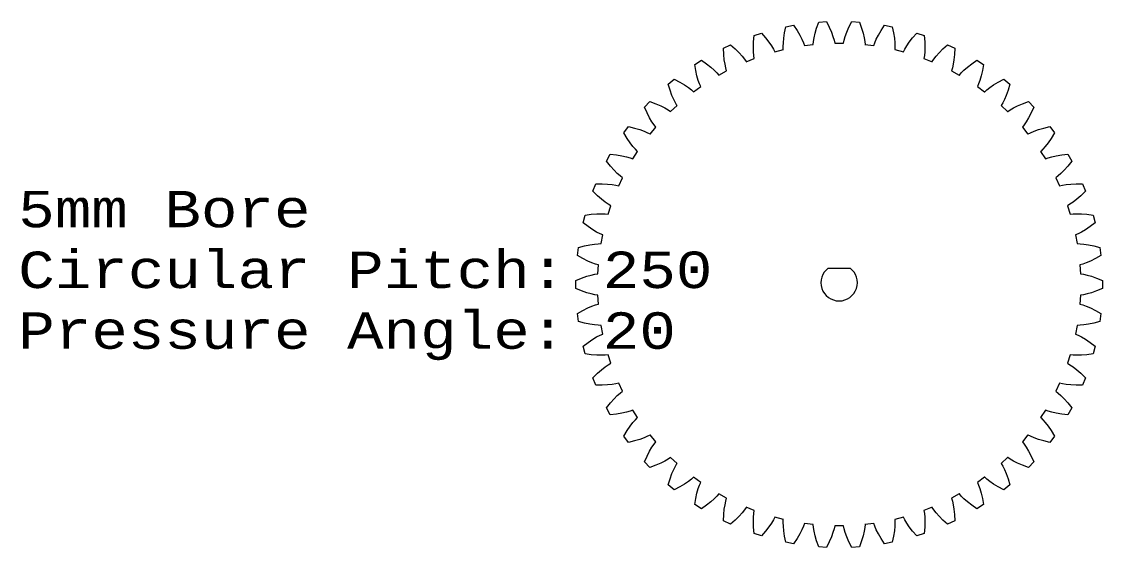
# Model space of a CAD drawing. Header units: millimetres. Extents: x -112 to 331, y -15 to 336.
# Drawn here: x -112.1 to 36.1, y 163.9 to 236.1 of the extents above; entities that cross this region are included whole.
import ezdxf

# ---------------------------------------------------------------- set-up
doc = ezdxf.new("R2010")
doc.units = ezdxf.units.MM
doc.layers.get('0').update_dxf_attribs({"linetype": 'CONTINUOUS', "lineweight": 25, "true_color": 0xffffff})
doc.styles.add('textstyle7', font='')
doc.styles.get('textstyle7').set_extended_font_data('Arial')

# ---------------------------------------------------------------- blocks, each defined once
blk = doc.blocks.new('5mm d')
at = {"lineweight": 0}
blk.add_line((-1.5, 2), (1.5, 2), dxfattribs=at)
blk.add_arc((0, 0), 2.5, 126.8699, 53.1301, dxfattribs=at)
blk = doc.blocks.new('cp250_p20_t50')
at = {"lineweight": 0}
for p, q in [((-3.09, 34.937), (-2.804, 35.752)), ((-2.804, 35.752), (-1.73, 35.82)), ((-1.73, 35.82), (-1.345, 35.047)), ((1.345, 35.047), (1.73, 35.82)), ((1.73, 35.82), (2.804, 35.752)), ((2.804, 35.752), (3.09, 34.937)), ((-11.669, 33.924), (-10.646, 34.256)), ((-10.646, 34.256), (-10.081, 33.604)), ((-7.587, 33.534), (-7.475, 34.273)), ((-7.475, 34.273), (-7.294, 35.117)), ((-7.294, 35.117), (-6.237, 35.318)), ((-6.237, 35.318), (-5.758, 34.6)), ((-5.758, 34.6), (-5.383, 33.954)), ((-3.429, 33.601), (-3.293, 34.218)), ((-3.293, 34.218), (-3.09, 34.937)), ((-1.345, 35.047), (-1.053, 34.359)), ((-1.053, 34.359), (-0.84, 33.764)), ((0.84, 33.764), (1.053, 34.359)), ((1.053, 34.359), (1.345, 35.047)), ((3.09, 34.937), (3.293, 34.218)), ((3.293, 34.218), (3.429, 33.601)), ((5.383, 33.954), (5.758, 34.6)), ((5.758, 34.6), (6.237, 35.318)), ((6.237, 35.318), (7.294, 35.117)), ((7.294, 35.117), (7.475, 34.273)), ((7.475, 34.273), (7.587, 33.534)), ((10.081, 33.604), (10.646, 34.256)), ((10.646, 34.256), (11.669, 33.924)), ((-15.86, 32.192), (-14.887, 32.65)), ((-14.887, 32.65), (-14.244, 32.073)), ((-11.761, 32.316), (-11.743, 33.064)), ((-11.743, 33.064), (-11.669, 33.924)), ((-10.081, 33.604), (-9.627, 33.01)), ((-9.627, 33.01), (-9.273, 32.487)), ((-7.662, 32.388), (-7.645, 32.905)), ((-7.645, 32.905), (-7.587, 33.534)), ((-5.383, 33.954), (-5.097, 33.391)), ((-5.097, 33.391), (-4.891, 32.917)), ((-4.891, 32.917), (-4.754, 32.541)), ((-4.752, 32.529), (-3.55, 32.681)), ((-3.551, 32.693), (-3.51, 33.091)), ((-3.55, 32.681), (-3.551, 32.693)), ((-3.51, 33.091), (-3.429, 33.601)), ((-0.84, 33.764), (-0.696, 33.268)), ((-0.696, 33.268), (-0.606, 32.878)), ((-0.606, 32.878), (-0.606, 32.867)), ((-0.606, 32.867), (0.606, 32.867)), ((0.606, 32.878), (0.696, 33.268)), ((0.606, 32.867), (0.606, 32.878)), ((0.696, 33.268), (0.84, 33.764)), ((3.429, 33.601), (3.51, 33.091)), ((3.51, 33.091), (3.551, 32.693)), ((3.551, 32.693), (3.55, 32.681)), ((3.55, 32.681), (4.752, 32.53)), ((4.754, 32.541), (4.891, 32.917)), ((4.891, 32.917), (5.097, 33.391)), ((5.097, 33.391), (5.383, 33.954)), ((7.587, 33.534), (7.645, 32.905)), ((7.645, 32.905), (7.662, 32.388)), ((9.273, 32.487), (9.627, 33.01)), ((9.627, 33.01), (10.081, 33.604)), ((11.669, 33.924), (11.743, 33.064)), ((11.743, 33.064), (11.761, 32.316)), ((14.244, 32.073), (14.887, 32.65)), ((14.887, 32.65), (15.86, 32.192)), ((-15.826, 31.329), (-15.86, 32.192)), ((-15.75, 30.586), (-15.826, 31.329)), ((-14.244, 32.073), (-13.72, 31.541)), ((-13.72, 31.541), (-13.303, 31.066)), ((-11.74, 31.685), (-11.761, 32.316)), ((-11.692, 31.171), (-11.74, 31.685)), ((-11.632, 30.775), (-11.692, 31.171)), ((-9.273, 32.487), (-9.01, 32.042)), ((-9.01, 32.042), (-8.826, 31.687)), ((-8.826, 31.687), (-8.823, 31.675)), ((-8.823, 31.675), (-7.648, 31.977)), ((-7.651, 31.988), (-7.662, 32.388)), ((-7.648, 31.977), (-7.651, 31.988)), ((-4.754, 32.541), (-4.752, 32.529)), ((4.752, 32.53), (4.754, 32.541)), ((7.651, 31.988), (7.648, 31.977)), ((7.648, 31.977), (8.823, 31.676)), ((7.662, 32.388), (7.651, 31.988)), ((8.823, 31.676), (8.826, 31.687)), ((8.826, 31.687), (9.01, 32.042)), ((9.01, 32.042), (9.273, 32.487)), ((11.692, 31.171), (11.632, 30.775)), ((11.74, 31.685), (11.692, 31.171)), ((11.761, 32.316), (11.74, 31.685)), ((13.303, 31.066), (13.72, 31.541)), ((13.72, 31.541), (14.244, 32.073)), ((15.826, 31.329), (15.75, 30.586)), ((15.86, 32.192), (15.826, 31.329)), ((-19.801, 29.948), (-18.893, 30.524)), ((-19.659, 29.097), (-19.801, 29.948)), ((-18.893, 30.524), (-18.183, 30.033)), ((-18.183, 30.033), (-17.596, 29.571)), ((-15.65, 29.962), (-15.75, 30.586)), ((-15.538, 29.458), (-15.65, 29.962)), ((-13.303, 31.066), (-12.986, 30.658)), ((-12.986, 30.658), (-12.759, 30.329)), ((-12.759, 30.329), (-12.755, 30.319)), ((-12.755, 30.319), (-11.628, 30.765)), ((-11.628, 30.765), (-11.632, 30.775)), ((11.632, 30.775), (11.628, 30.764)), ((11.628, 30.764), (12.754, 30.318)), ((12.754, 30.318), (12.759, 30.329)), ((12.759, 30.329), (12.986, 30.658)), ((12.986, 30.658), (13.303, 31.066)), ((15.65, 29.962), (15.538, 29.458)), ((15.75, 30.586), (15.65, 29.962)), ((17.596, 29.571), (18.183, 30.033)), ((18.183, 30.033), (18.893, 30.524)), ((18.893, 30.524), (19.801, 29.948)), ((19.801, 29.948), (19.659, 29.097)), ((-19.491, 28.368), (-19.659, 29.097)), ((-19.313, 27.762), (-19.491, 28.368)), ((-17.596, 29.571), (-17.123, 29.152)), ((-17.123, 29.152), (-16.758, 28.787)), ((-16.758, 28.787), (-16.491, 28.488)), ((-16.491, 28.488), (-16.485, 28.478)), ((-16.485, 28.478), (-15.423, 29.063)), ((-15.428, 29.073), (-15.538, 29.458)), ((-15.423, 29.063), (-15.428, 29.073)), ((15.428, 29.073), (15.423, 29.063)), ((15.423, 29.063), (16.486, 28.479)), ((15.538, 29.458), (15.428, 29.073)), ((16.486, 28.479), (16.491, 28.488)), ((16.491, 28.488), (16.758, 28.787)), ((16.758, 28.787), (17.123, 29.152)), ((17.123, 29.152), (17.596, 29.571)), ((19.491, 28.368), (19.313, 27.762)), ((19.659, 29.097), (19.491, 28.368)), ((-23.43, 27.228), (-22.601, 27.914)), ((-23.182, 26.401), (-23.43, 27.228)), ((-22.601, 27.914), (-21.835, 27.515)), ((-21.835, 27.515), (-21.195, 27.13)), ((-21.195, 27.13), (-20.673, 26.774)), ((-20.673, 26.774), (-20.265, 26.458)), ((-19.956, 26.185), (-18.975, 26.898)), ((-19.139, 27.276), (-19.313, 27.762)), ((-18.982, 26.908), (-19.139, 27.276)), ((-18.975, 26.898), (-18.982, 26.908)), ((18.982, 26.908), (18.975, 26.898)), ((18.975, 26.898), (19.956, 26.186)), ((19.139, 27.276), (18.982, 26.908)), ((19.313, 27.762), (19.139, 27.276)), ((20.265, 26.458), (20.673, 26.774)), ((20.673, 26.774), (21.195, 27.13)), ((21.195, 27.13), (21.835, 27.515)), ((21.835, 27.515), (22.601, 27.914)), ((22.601, 27.914), (23.43, 27.228)), ((23.43, 27.228), (23.182, 26.401)), ((-22.924, 25.7), (-23.182, 26.401)), ((-22.672, 25.121), (-22.924, 25.7)), ((-20.265, 26.458), (-19.963, 26.195)), ((-19.963, 26.195), (-19.956, 26.185)), ((19.956, 26.186), (19.963, 26.195)), ((19.963, 26.195), (20.265, 26.458)), ((22.924, 25.7), (22.672, 25.121)), ((23.182, 26.401), (22.924, 25.7)), ((-26.689, 24.075), (-25.953, 24.859)), ((-26.34, 23.286), (-26.689, 24.075)), ((-25.953, 24.859), (-25.143, 24.56)), ((-25.143, 24.56), (-24.459, 24.258)), ((-24.459, 24.258), (-23.897, 23.97)), ((-23.897, 23.97), (-23.452, 23.707)), ((-23.112, 23.476), (-22.228, 24.306)), ((-22.438, 24.66), (-22.672, 25.121)), ((-22.236, 24.315), (-22.438, 24.66)), ((-22.228, 24.306), (-22.236, 24.315)), ((22.236, 24.315), (22.228, 24.306)), ((22.228, 24.306), (23.112, 23.476)), ((22.438, 24.66), (22.236, 24.315)), ((22.672, 25.121), (22.438, 24.66)), ((23.452, 23.707), (23.897, 23.97)), ((23.897, 23.97), (24.459, 24.258)), ((24.459, 24.258), (25.143, 24.56)), ((25.143, 24.56), (25.953, 24.859)), ((25.953, 24.859), (26.689, 24.075)), ((26.689, 24.075), (26.34, 23.286)), ((-25.995, 22.622), (-26.34, 23.286)), ((-25.673, 22.079), (-25.995, 22.622)), ((-23.452, 23.707), (-23.12, 23.484)), ((-23.12, 23.484), (-23.112, 23.476)), ((23.112, 23.476), (23.12, 23.484)), ((23.12, 23.484), (23.452, 23.707)), ((25.995, 22.622), (25.673, 22.079)), ((26.34, 23.286), (25.995, 22.622)), ((-29.527, 20.538), (-28.895, 21.408)), ((-28.895, 21.408), (-28.054, 21.213)), ((-28.054, 21.213), (-27.338, 20.999)), ((-27.338, 20.999), (-26.744, 20.784)), ((-26.744, 20.784), (-26.27, 20.579)), ((-25.903, 20.393), (-25.131, 21.327)), ((-25.383, 21.652), (-25.673, 22.079)), ((-25.139, 21.334), (-25.383, 21.652)), ((-25.131, 21.327), (-25.139, 21.334)), ((25.139, 21.334), (25.13, 21.327)), ((25.13, 21.327), (25.903, 20.393)), ((25.383, 21.652), (25.139, 21.334)), ((25.673, 22.079), (25.383, 21.652)), ((26.27, 20.579), (26.744, 20.784)), ((26.744, 20.784), (27.338, 20.999)), ((27.338, 20.999), (28.054, 21.213)), ((28.054, 21.213), (28.895, 21.408)), ((28.895, 21.408), (29.527, 20.538)), ((-29.082, 19.799), (-29.527, 20.538)), ((-28.657, 19.184), (-29.082, 19.799)), ((-26.27, 20.579), (-25.912, 20.4)), ((-25.912, 20.4), (-25.903, 20.393)), ((25.903, 20.393), (25.912, 20.4)), ((25.912, 20.4), (26.27, 20.579)), ((29.082, 19.799), (28.657, 19.184)), ((29.527, 20.538), (29.082, 19.799)), ((-28.269, 18.685), (-28.657, 19.184)), ((-28.286, 16.983), (-27.636, 18.006)), ((-27.928, 18.298), (-28.269, 18.685)), ((-27.646, 18.013), (-27.928, 18.298)), ((-27.636, 18.006), (-27.646, 18.013)), ((27.646, 18.013), (27.637, 18.007)), ((27.637, 18.007), (28.286, 16.983)), ((27.928, 18.298), (27.646, 18.013)), ((28.269, 18.685), (27.928, 18.298)), ((28.657, 19.184), (28.269, 18.685)), ((-31.9, 16.673), (-31.382, 17.616)), ((-31.365, 15.996), (-31.9, 16.673)), ((-31.382, 17.616), (-30.523, 17.528)), ((-30.523, 17.528), (-29.786, 17.405)), ((-29.786, 17.405), (-29.17, 17.266)), ((-29.17, 17.266), (-28.673, 17.122)), ((-28.673, 17.122), (-28.296, 16.989)), ((-28.296, 16.989), (-28.286, 16.983)), ((28.286, 16.983), (28.296, 16.989)), ((28.296, 16.989), (28.673, 17.122)), ((28.673, 17.122), (29.17, 17.266)), ((29.17, 17.266), (29.786, 17.405)), ((29.786, 17.405), (30.523, 17.528)), ((30.523, 17.528), (31.382, 17.616)), ((31.9, 16.673), (31.365, 15.996)), ((31.382, 17.616), (31.9, 16.673)), ((-30.867, 15.439), (-31.365, 15.996)), ((-30.419, 14.993), (-30.867, 15.439)), ((-30.032, 14.651), (-30.419, 14.993)), ((30.419, 14.993), (30.032, 14.651)), ((30.867, 15.439), (30.419, 14.993)), ((31.365, 15.996), (30.867, 15.439)), ((-33.769, 12.542), (-33.373, 13.542)), ((-33.373, 13.542), (-32.511, 13.562)), ((-32.511, 13.562), (-31.764, 13.533)), ((-31.764, 13.533), (-31.135, 13.472)), ((-31.135, 13.472), (-30.625, 13.392)), ((-30.625, 13.392), (-30.234, 13.307)), ((-30.223, 13.302), (-29.707, 14.399)), ((-29.717, 14.404), (-30.032, 14.651)), ((-29.707, 14.399), (-29.717, 14.404)), ((29.717, 14.404), (29.707, 14.399)), ((29.707, 14.399), (30.224, 13.302)), ((30.032, 14.651), (29.717, 14.404)), ((30.234, 13.307), (30.625, 13.392)), ((30.625, 13.392), (31.135, 13.472)), ((31.135, 13.472), (31.764, 13.533)), ((31.764, 13.533), (32.511, 13.562)), ((32.511, 13.562), (33.373, 13.542)), ((33.373, 13.542), (33.769, 12.542)), ((-33.154, 11.937), (-33.769, 12.542)), ((-32.59, 11.446), (-33.154, 11.937)), ((-30.234, 13.307), (-30.223, 13.302)), ((30.224, 13.302), (30.234, 13.307)), ((33.154, 11.937), (32.59, 11.446)), ((33.769, 12.542), (33.154, 11.937)), ((-32.09, 11.06), (-32.59, 11.446)), ((-31.663, 10.77), (-32.09, 11.06)), ((-31.684, 9.408), (-31.309, 10.56)), ((-31.32, 10.564), (-31.663, 10.77)), ((-31.309, 10.56), (-31.32, 10.564)), ((31.32, 10.564), (31.309, 10.56)), ((31.309, 10.56), (31.683, 9.408)), ((31.663, 10.77), (31.32, 10.564)), ((32.09, 11.06), (31.663, 10.77)), ((32.59, 11.446), (32.09, 11.06)), ((-35.106, 8.208), (-34.839, 9.251)), ((-34.839, 9.251), (-33.985, 9.378)), ((-33.985, 9.378), (-33.241, 9.443)), ((-33.241, 9.443), (-32.609, 9.462)), ((-32.609, 9.462), (-32.093, 9.446)), ((-32.093, 9.446), (-31.694, 9.411)), ((-31.694, 9.411), (-31.684, 9.408)), ((31.683, 9.408), (31.694, 9.411)), ((31.694, 9.411), (32.093, 9.446)), ((32.093, 9.446), (32.609, 9.462)), ((32.609, 9.462), (33.241, 9.443)), ((33.241, 9.443), (33.985, 9.378)), ((33.985, 9.378), (34.839, 9.251)), ((34.839, 9.251), (35.106, 8.208)), ((-34.42, 7.685), (-35.106, 8.208)), ((-33.799, 7.27), (-34.42, 7.685)), ((34.42, 7.685), (33.799, 7.27)), ((35.106, 8.208), (34.42, 7.685)), ((-33.254, 6.949), (-33.799, 7.27)), ((-32.794, 6.714), (-33.254, 6.949)), ((-32.428, 6.553), (-32.794, 6.714)), ((-32.644, 5.36), (-32.417, 6.551)), ((-32.417, 6.551), (-32.428, 6.553)), ((32.428, 6.553), (32.417, 6.551)), ((32.417, 6.551), (32.644, 5.36)), ((32.794, 6.714), (32.428, 6.553)), ((33.254, 6.949), (32.794, 6.714)), ((33.799, 7.27), (33.254, 6.949)), ((-35.89, 3.742), (-35.755, 4.809)), ((-35.755, 4.809), (-34.924, 5.043)), ((-34.924, 5.043), (-34.193, 5.201)), ((-34.193, 5.201), (-33.569, 5.298)), ((-33.569, 5.298), (-33.055, 5.347)), ((-33.055, 5.347), (-32.655, 5.362)), ((-32.655, 5.362), (-32.644, 5.36)), ((32.644, 5.36), (32.655, 5.362)), ((32.655, 5.362), (33.055, 5.347)), ((33.055, 5.347), (33.569, 5.298)), ((33.569, 5.298), (34.193, 5.201)), ((34.193, 5.201), (34.924, 5.043)), ((34.924, 5.043), (35.755, 4.809)), ((35.755, 4.809), (35.89, 3.742)), ((-35.143, 3.309), (-35.89, 3.742)), ((-34.475, 2.974), (-35.143, 3.309)), ((-33.894, 2.725), (-34.475, 2.974)), ((34.475, 2.974), (33.894, 2.725)), ((35.143, 3.309), (34.475, 2.974)), ((35.89, 3.742), (35.143, 3.309)), ((-33.409, 2.549), (-33.894, 2.725)), ((-33.025, 2.435), (-33.409, 2.549)), ((-33.09, 1.224), (-33.013, 2.434)), ((-33.013, 2.434), (-33.025, 2.435)), ((33.025, 2.435), (33.013, 2.434)), ((33.013, 2.434), (33.09, 1.224)), ((33.409, 2.549), (33.025, 2.435)), ((33.894, 2.725), (33.409, 2.549)), ((-36.107, 0.288), (-35.312, 0.624)), ((-36.107, -0.788), (-36.107, 0.288)), ((-35.312, 0.624), (-34.607, 0.872)), ((-34.607, 0.872), (-34, 1.047)), ((-34, 1.047), (-33.496, 1.16)), ((-33.496, 1.16), (-33.101, 1.225)), ((-33.101, 1.225), (-33.09, 1.224)), ((33.09, 1.224), (33.101, 1.225)), ((33.101, 1.225), (33.496, 1.16)), ((33.496, 1.16), (34, 1.047)), ((34, 1.047), (34.607, 0.872)), ((34.607, 0.872), (35.312, 0.624)), ((35.312, 0.624), (36.107, 0.288)), ((36.107, 0.288), (36.107, -0.788)), ((-35.312, -1.124), (-36.107, -0.788)), ((-34.607, -1.372), (-35.312, -1.124)), ((-34, -1.547), (-34.607, -1.372)), ((34.607, -1.372), (34, -1.547)), ((35.312, -1.124), (34.607, -1.372)), ((36.107, -0.788), (35.312, -1.124)), ((-33.496, -1.66), (-34, -1.547)), ((-33.101, -1.725), (-33.496, -1.66)), ((-33.409, -3.049), (-33.025, -2.935)), ((-33.09, -1.724), (-33.101, -1.725)), ((-33.013, -2.934), (-33.09, -1.724)), ((-33.025, -2.935), (-33.013, -2.934)), ((33.09, -1.724), (33.013, -2.934)), ((33.013, -2.934), (33.025, -2.935)), ((33.025, -2.935), (33.409, -3.049)), ((33.101, -1.725), (33.09, -1.724)), ((33.496, -1.66), (33.101, -1.725)), ((34, -1.547), (33.496, -1.66)), ((-35.89, -4.242), (-35.143, -3.809)), ((-35.755, -5.309), (-35.89, -4.242)), ((-35.143, -3.809), (-34.475, -3.474)), ((-34.475, -3.474), (-33.894, -3.225)), ((-33.894, -3.225), (-33.409, -3.049)), ((33.409, -3.049), (33.894, -3.225)), ((33.894, -3.225), (34.475, -3.474)), ((34.475, -3.474), (35.143, -3.809)), ((35.143, -3.809), (35.89, -4.242)), ((35.89, -4.242), (35.755, -5.309)), ((-34.924, -5.543), (-35.755, -5.309)), ((-34.193, -5.701), (-34.924, -5.543)), ((-33.569, -5.798), (-34.193, -5.701)), ((-33.055, -5.847), (-33.569, -5.798)), ((-32.655, -5.862), (-33.055, -5.847)), ((-32.644, -5.86), (-32.655, -5.862)), ((-32.417, -7.051), (-32.644, -5.86)), ((32.644, -5.86), (32.417, -7.051)), ((32.655, -5.862), (32.644, -5.86)), ((33.055, -5.847), (32.655, -5.862)), ((33.569, -5.798), (33.055, -5.847)), ((34.193, -5.701), (33.569, -5.798)), ((34.924, -5.543), (34.193, -5.701)), ((35.755, -5.309), (34.924, -5.543)), ((-33.254, -7.449), (-32.794, -7.214)), ((-32.794, -7.214), (-32.428, -7.053)), ((-32.428, -7.053), (-32.417, -7.051)), ((32.417, -7.051), (32.428, -7.053)), ((32.428, -7.053), (32.794, -7.214)), ((32.794, -7.214), (33.254, -7.449)), ((-35.106, -8.708), (-34.42, -8.185)), ((-34.839, -9.751), (-35.106, -8.708)), ((-34.42, -8.185), (-33.799, -7.77)), ((-33.799, -7.77), (-33.254, -7.449)), ((33.254, -7.449), (33.799, -7.77)), ((33.799, -7.77), (34.42, -8.185)), ((34.42, -8.185), (35.106, -8.708)), ((35.106, -8.708), (34.839, -9.751)), ((-33.985, -9.878), (-34.839, -9.751)), ((-33.241, -9.943), (-33.985, -9.878)), ((-32.609, -9.962), (-33.241, -9.943)), ((-32.093, -9.946), (-32.609, -9.962)), ((-31.694, -9.911), (-32.093, -9.946)), ((-31.683, -9.908), (-31.694, -9.911)), ((-31.309, -11.06), (-31.683, -9.908)), ((31.684, -9.908), (31.309, -11.06)), ((31.694, -9.911), (31.684, -9.908)), ((32.093, -9.946), (31.694, -9.911)), ((32.609, -9.962), (32.093, -9.946)), ((33.241, -9.943), (32.609, -9.962)), ((33.985, -9.878), (33.241, -9.943)), ((34.839, -9.751), (33.985, -9.878)), ((-32.59, -11.946), (-32.09, -11.56)), ((-32.09, -11.56), (-31.663, -11.27)), ((-31.663, -11.27), (-31.32, -11.064)), ((-31.32, -11.064), (-31.309, -11.06)), ((31.309, -11.06), (31.32, -11.064)), ((31.32, -11.064), (31.663, -11.27)), ((31.663, -11.27), (32.09, -11.56)), ((32.09, -11.56), (32.59, -11.946)), ((-33.769, -13.042), (-33.154, -12.437)), ((-33.373, -14.042), (-33.769, -13.042)), ((-33.154, -12.437), (-32.59, -11.946)), ((32.59, -11.946), (33.154, -12.437)), ((33.154, -12.437), (33.769, -13.042)), ((33.769, -13.042), (33.373, -14.042)), ((-32.511, -14.062), (-33.373, -14.042)), ((-31.764, -14.033), (-32.511, -14.062)), ((-31.135, -13.972), (-31.764, -14.033)), ((-30.625, -13.892), (-31.135, -13.972)), ((-30.234, -13.807), (-30.625, -13.892)), ((-30.224, -13.802), (-30.234, -13.807)), ((-29.707, -14.899), (-30.224, -13.802)), ((30.223, -13.802), (29.707, -14.899)), ((30.234, -13.807), (30.223, -13.802)), ((30.625, -13.892), (30.234, -13.807)), ((31.135, -13.972), (30.625, -13.892)), ((31.764, -14.033), (31.135, -13.972)), ((32.511, -14.062), (31.764, -14.033)), ((33.373, -14.042), (32.511, -14.062)), ((-31.365, -16.496), (-30.867, -15.939)), ((-30.867, -15.939), (-30.419, -15.493)), ((-30.419, -15.493), (-30.032, -15.151)), ((-30.032, -15.151), (-29.717, -14.904)), ((-29.717, -14.904), (-29.707, -14.899)), ((29.707, -14.899), (29.717, -14.904)), ((29.717, -14.904), (30.032, -15.151)), ((30.032, -15.151), (30.419, -15.493)), ((30.419, -15.493), (30.867, -15.939)), ((30.867, -15.939), (31.365, -16.496)), ((-31.9, -17.173), (-31.365, -16.496)), ((-31.382, -18.116), (-31.9, -17.173)), ((-29.17, -17.766), (-29.786, -17.905)), ((-28.673, -17.622), (-29.17, -17.766)), ((-28.296, -17.489), (-28.673, -17.622)), ((-28.286, -17.483), (-28.296, -17.489)), ((-27.637, -18.507), (-28.286, -17.483)), ((28.286, -17.483), (27.636, -18.506)), ((28.296, -17.489), (28.286, -17.483)), ((28.673, -17.622), (28.296, -17.489)), ((29.17, -17.766), (28.673, -17.622)), ((29.786, -17.905), (29.17, -17.766)), ((31.365, -16.496), (31.9, -17.173)), ((31.9, -17.173), (31.382, -18.116)), ((-30.523, -18.028), (-31.382, -18.116)), ((-29.786, -17.905), (-30.523, -18.028)), ((-28.657, -19.684), (-28.269, -19.185)), ((-28.269, -19.185), (-27.928, -18.798)), ((-27.928, -18.798), (-27.646, -18.513)), ((-27.646, -18.513), (-27.637, -18.507)), ((27.636, -18.506), (27.646, -18.513)), ((27.646, -18.513), (27.928, -18.798)), ((27.928, -18.798), (28.269, -19.185)), ((28.269, -19.185), (28.657, -19.684)), ((30.523, -18.028), (29.786, -17.905)), ((31.382, -18.116), (30.523, -18.028)), ((-29.527, -21.038), (-29.082, -20.299)), ((-29.082, -20.299), (-28.657, -19.684)), ((28.657, -19.684), (29.082, -20.299)), ((29.082, -20.299), (29.527, -21.038)), ((-28.895, -21.908), (-29.527, -21.038)), ((-28.054, -21.713), (-28.895, -21.908)), ((-27.338, -21.499), (-28.054, -21.713)), ((-26.744, -21.284), (-27.338, -21.499)), ((-26.27, -21.079), (-26.744, -21.284)), ((-25.912, -20.9), (-26.27, -21.079)), ((-25.903, -20.893), (-25.912, -20.9)), ((-25.13, -21.827), (-25.903, -20.893)), ((-25.673, -22.579), (-25.383, -22.152)), ((-25.383, -22.152), (-25.139, -21.834)), ((-25.139, -21.834), (-25.13, -21.827)), ((25.903, -20.893), (25.131, -21.827)), ((25.131, -21.827), (25.139, -21.834)), ((25.139, -21.834), (25.383, -22.152)), ((25.383, -22.152), (25.673, -22.579)), ((25.912, -20.9), (25.903, -20.893)), ((26.27, -21.079), (25.912, -20.9)), ((26.744, -21.284), (26.27, -21.079)), ((27.338, -21.499), (26.744, -21.284)), ((28.054, -21.713), (27.338, -21.499)), ((28.895, -21.908), (28.054, -21.713)), ((29.527, -21.038), (28.895, -21.908)), ((-26.34, -23.786), (-25.995, -23.122)), ((-25.995, -23.122), (-25.673, -22.579)), ((25.673, -22.579), (25.995, -23.122)), ((25.995, -23.122), (26.34, -23.786)), ((-26.689, -24.575), (-26.34, -23.786)), ((-25.953, -25.359), (-26.689, -24.575)), ((-25.143, -25.06), (-25.953, -25.359)), ((-24.459, -24.758), (-25.143, -25.06)), ((-23.897, -24.47), (-24.459, -24.758)), ((-23.452, -24.207), (-23.897, -24.47)), ((-23.12, -23.984), (-23.452, -24.207)), ((-23.112, -23.976), (-23.12, -23.984)), ((-22.228, -24.806), (-23.112, -23.976)), ((-22.672, -25.621), (-22.438, -25.16)), ((-22.438, -25.16), (-22.236, -24.815)), ((-22.236, -24.815), (-22.228, -24.806)), ((23.112, -23.976), (22.228, -24.806)), ((22.228, -24.806), (22.236, -24.815)), ((22.236, -24.815), (22.438, -25.16)), ((22.438, -25.16), (22.672, -25.621)), ((23.12, -23.984), (23.112, -23.976)), ((23.452, -24.207), (23.12, -23.984)), ((23.897, -24.47), (23.452, -24.207)), ((24.459, -24.758), (23.897, -24.47)), ((25.143, -25.06), (24.459, -24.758)), ((25.953, -25.359), (25.143, -25.06)), ((26.689, -24.575), (25.953, -25.359)), ((26.34, -23.786), (26.689, -24.575)), ((-23.182, -26.901), (-22.924, -26.2)), ((-22.924, -26.2), (-22.672, -25.621)), ((22.672, -25.621), (22.924, -26.2)), ((22.924, -26.2), (23.182, -26.901)), ((-23.43, -27.728), (-23.182, -26.901)), ((-22.601, -28.414), (-23.43, -27.728)), ((-21.835, -28.015), (-22.601, -28.414)), ((-21.195, -27.63), (-21.835, -28.015)), ((-20.673, -27.274), (-21.195, -27.63)), ((-20.265, -26.958), (-20.673, -27.274)), ((-19.963, -26.695), (-20.265, -26.958)), ((-19.956, -26.686), (-19.963, -26.695)), ((-18.975, -27.398), (-19.956, -26.686)), ((-19.313, -28.262), (-19.139, -27.776)), ((-19.139, -27.776), (-18.982, -27.408)), ((-18.982, -27.408), (-18.975, -27.398)), ((19.956, -26.685), (18.975, -27.398)), ((18.975, -27.398), (18.982, -27.408)), ((18.982, -27.408), (19.139, -27.776)), ((19.139, -27.776), (19.313, -28.262)), ((19.963, -26.695), (19.956, -26.685)), ((20.265, -26.958), (19.963, -26.695)), ((20.673, -27.274), (20.265, -26.958)), ((21.195, -27.63), (20.673, -27.274)), ((21.835, -28.015), (21.195, -27.63)), ((22.601, -28.414), (21.835, -28.015)), ((23.43, -27.728), (22.601, -28.414)), ((23.182, -26.901), (23.43, -27.728)), ((-19.801, -30.448), (-19.659, -29.597)), ((-19.659, -29.597), (-19.491, -28.868)), ((-19.491, -28.868), (-19.313, -28.262)), ((-16.758, -29.287), (-17.123, -29.652)), ((-16.491, -28.988), (-16.758, -29.287)), ((-16.486, -28.979), (-16.491, -28.988)), ((-15.423, -29.563), (-16.486, -28.979)), ((-15.538, -29.958), (-15.428, -29.573)), ((-15.428, -29.573), (-15.423, -29.563)), ((16.485, -28.978), (15.423, -29.563)), ((15.423, -29.563), (15.428, -29.573)), ((15.428, -29.573), (15.538, -29.958)), ((16.491, -28.988), (16.485, -28.978)), ((16.758, -29.287), (16.491, -28.988)), ((17.123, -29.652), (16.758, -29.287)), ((19.313, -28.262), (19.491, -28.868)), ((19.491, -28.868), (19.659, -29.597)), ((19.659, -29.597), (19.801, -30.448)), ((-18.893, -31.024), (-19.801, -30.448)), ((-18.183, -30.533), (-18.893, -31.024)), ((-17.596, -30.071), (-18.183, -30.533)), ((-17.123, -29.652), (-17.596, -30.071)), ((-15.826, -31.829), (-15.75, -31.086)), ((-15.75, -31.086), (-15.65, -30.462)), ((-15.65, -30.462), (-15.538, -29.958)), ((-12.759, -30.829), (-12.986, -31.158)), ((-12.754, -30.818), (-12.759, -30.829)), ((-11.628, -31.264), (-12.754, -30.818)), ((12.755, -30.819), (11.628, -31.265)), ((12.759, -30.829), (12.755, -30.819)), ((12.986, -31.158), (12.759, -30.829)), ((15.538, -29.958), (15.65, -30.462)), ((15.65, -30.462), (15.75, -31.086)), ((15.75, -31.086), (15.826, -31.829)), ((17.596, -30.071), (17.123, -29.652)), ((18.183, -30.533), (17.596, -30.071)), ((18.893, -31.024), (18.183, -30.533)), ((19.801, -30.448), (18.893, -31.024)), ((-15.86, -32.692), (-15.826, -31.829)), ((-14.244, -32.573), (-14.887, -33.15)), ((-13.72, -32.041), (-14.244, -32.573)), ((-13.303, -31.566), (-13.72, -32.041)), ((-12.986, -31.158), (-13.303, -31.566)), ((-11.761, -32.816), (-11.74, -32.185)), ((-11.74, -32.185), (-11.692, -31.671)), ((-11.692, -31.671), (-11.632, -31.275)), ((-11.632, -31.275), (-11.628, -31.264)), ((-9.01, -32.542), (-9.273, -32.987)), ((-8.826, -32.187), (-9.01, -32.542)), ((-8.823, -32.176), (-8.826, -32.187)), ((-7.648, -32.477), (-8.823, -32.176)), ((-7.662, -32.888), (-7.651, -32.488)), ((-7.651, -32.488), (-7.648, -32.477)), ((8.823, -32.175), (7.648, -32.477)), ((7.648, -32.477), (7.651, -32.488)), ((7.651, -32.488), (7.662, -32.888)), ((8.826, -32.187), (8.823, -32.175)), ((9.01, -32.542), (8.826, -32.187)), ((9.273, -32.987), (9.01, -32.542)), ((11.628, -31.265), (11.632, -31.275)), ((11.632, -31.275), (11.692, -31.671)), ((11.692, -31.671), (11.74, -32.185)), ((11.74, -32.185), (11.761, -32.816)), ((13.303, -31.566), (12.986, -31.158)), ((13.72, -32.041), (13.303, -31.566)), ((14.244, -32.573), (13.72, -32.041)), ((14.887, -33.15), (14.244, -32.573)), ((15.826, -31.829), (15.86, -32.692)), ((-14.887, -33.15), (-15.86, -32.692)), ((-11.743, -33.564), (-11.761, -32.816)), ((-11.669, -34.424), (-11.743, -33.564)), ((-9.627, -33.51), (-10.081, -34.104)), ((-9.273, -32.987), (-9.627, -33.51)), ((-7.645, -33.405), (-7.662, -32.888)), ((-7.587, -34.034), (-7.645, -33.405)), ((-7.475, -34.773), (-7.587, -34.034)), ((-5.097, -33.891), (-5.383, -34.454)), ((-4.891, -33.417), (-5.097, -33.891)), ((-4.754, -33.041), (-4.891, -33.417)), ((-4.752, -33.03), (-4.754, -33.041)), ((-3.55, -33.181), (-4.752, -33.03)), ((-3.551, -33.193), (-3.55, -33.181)), ((-3.51, -33.591), (-3.551, -33.193)), ((-3.429, -34.101), (-3.51, -33.591)), ((-0.696, -33.768), (-0.84, -34.264)), ((-0.606, -33.378), (-0.696, -33.768)), ((0.606, -33.367), (-0.606, -33.367)), ((-0.606, -33.367), (-0.606, -33.378)), ((0.606, -33.378), (0.606, -33.367)), ((0.696, -33.768), (0.606, -33.378)), ((0.84, -34.264), (0.696, -33.768)), ((3.51, -33.591), (3.429, -34.101)), ((3.551, -33.193), (3.51, -33.591)), ((4.752, -33.029), (3.55, -33.181)), ((3.55, -33.181), (3.551, -33.193)), ((4.754, -33.041), (4.752, -33.029)), ((4.891, -33.417), (4.754, -33.041)), ((5.097, -33.891), (4.891, -33.417)), ((5.383, -34.454), (5.097, -33.891)), ((7.587, -34.034), (7.475, -34.773)), ((7.645, -33.405), (7.587, -34.034)), ((7.662, -32.888), (7.645, -33.405)), ((9.627, -33.51), (9.273, -32.987)), ((10.081, -34.104), (9.627, -33.51)), ((11.743, -33.564), (11.669, -34.424)), ((11.761, -32.816), (11.743, -33.564)), ((15.86, -32.692), (14.887, -33.15)), ((-10.646, -34.756), (-11.669, -34.424)), ((-10.081, -34.104), (-10.646, -34.756)), ((-7.294, -35.617), (-7.475, -34.773)), ((-5.758, -35.1), (-6.237, -35.818)), ((-5.383, -34.454), (-5.758, -35.1)), ((-3.293, -34.718), (-3.429, -34.101)), ((-3.09, -35.437), (-3.293, -34.718)), ((-2.804, -36.252), (-3.09, -35.437)), ((-1.345, -35.547), (-1.73, -36.32)), ((-1.053, -34.859), (-1.345, -35.547)), ((-0.84, -34.264), (-1.053, -34.859)), ((1.053, -34.859), (0.84, -34.264)), ((1.345, -35.547), (1.053, -34.859)), ((1.73, -36.32), (1.345, -35.547)), ((3.09, -35.437), (2.804, -36.252)), ((3.293, -34.718), (3.09, -35.437)), ((3.429, -34.101), (3.293, -34.718)), ((5.758, -35.1), (5.383, -34.454)), ((6.237, -35.818), (5.758, -35.1)), ((7.475, -34.773), (7.294, -35.617)), ((10.646, -34.756), (10.081, -34.104)), ((11.669, -34.424), (10.646, -34.756)), ((-6.237, -35.818), (-7.294, -35.617)), ((-1.73, -36.32), (-2.804, -36.252)), ((2.804, -36.252), (1.73, -36.32)), ((7.294, -35.617), (6.237, -35.818))]:
    blk.add_line(p, q, dxfattribs=at)
blk.add_blockref('5mm d', (0, 0), dxfattribs=at)

msp = doc.modelspace()

# ---------------------------------------------------------------- block references
msp.add_blockref('cp250_p20_t50', (0, 200.25))

# ---------------------------------------------------------------- texts
at = {"insert": (-112.58, 212.85), "char_height": 5, "attachment_point": 1, "style": 'textstyle7'}
msp.add_mtext('\\fCourierStd|b0|i0|c0|p0;5mm Bore\\PCircular Pitch: 250\\PPressure Angle: 20', dxfattribs=at)

doc.saveas('drawing.dxf')
